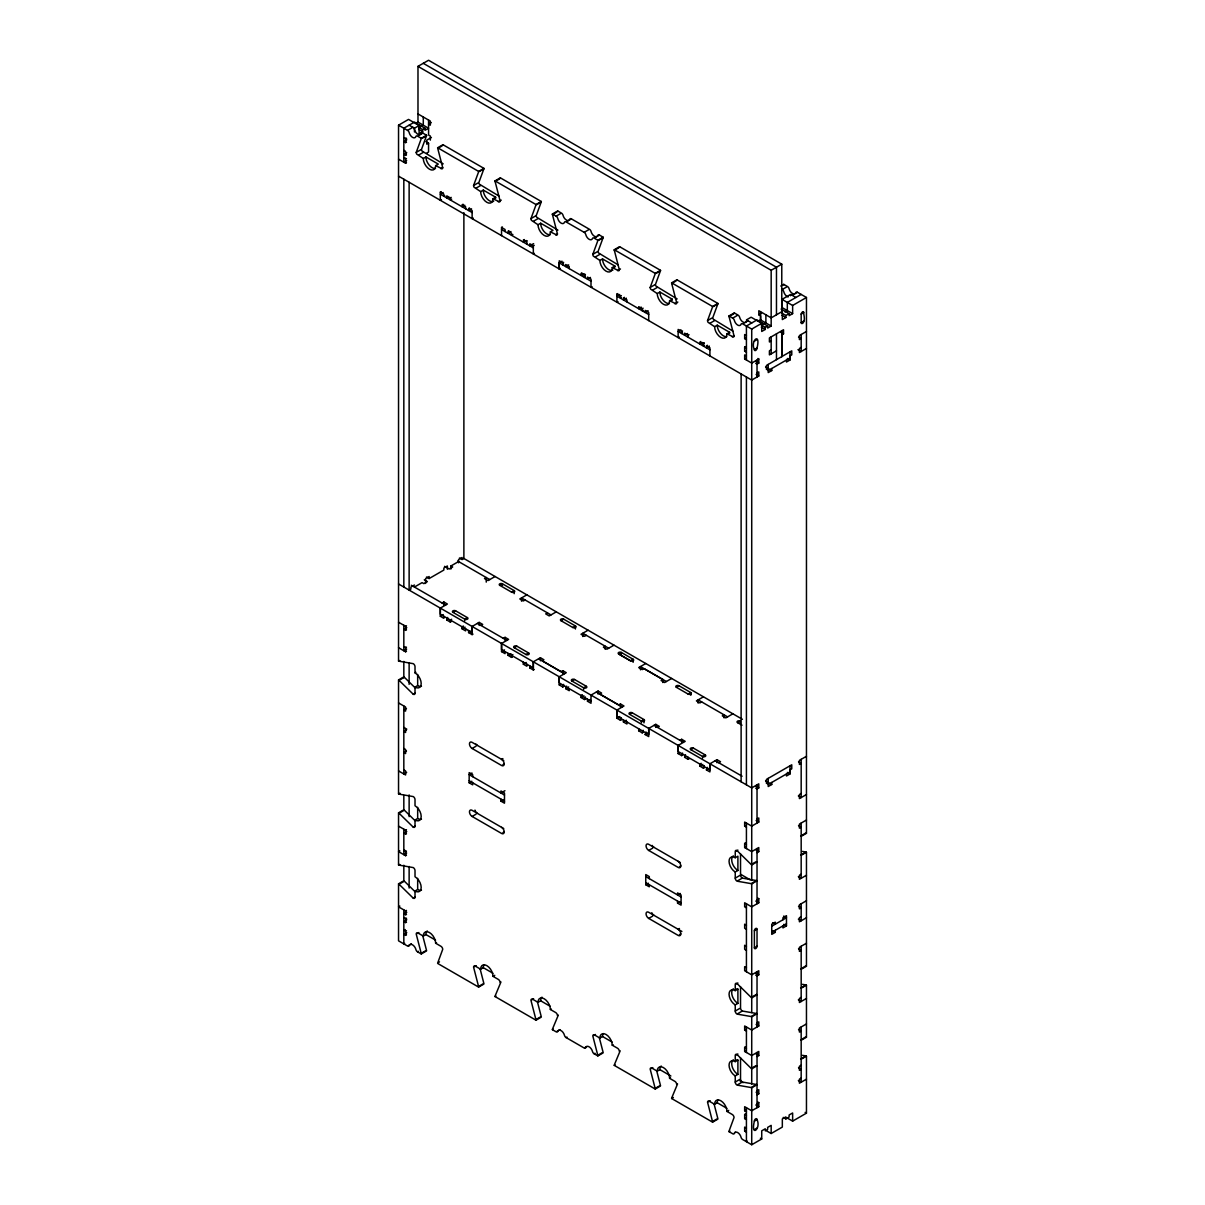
<?xml version="1.0" encoding="UTF-8"?>
<svg xmlns="http://www.w3.org/2000/svg" width="1205" height="1205" viewBox="0 0 1205 1205"><rect width="100%" height="100%" fill="white"/><g stroke="black" fill="none" stroke-linecap="round" stroke-linejoin="round"><path stroke-width="1.5" d="M443.862 616.267L443.862 618.316L440.322 616.267L440.322 608.118L447.386 604.036L443.862 602.003L442.099 603.012M464.753 620.696L464.753 619.159L467.404 617.638A1.868 1.085 0 0 1 467.404 619.159A1.868 1.085 0 0 1 464.753 619.159L452.99 612.366A1.868 1.085 0 0 1 452.99 610.83A1.868 1.085 0 0 1 455.626 610.83L467.404 617.638M468.579 630.546L468.579 632.58L472.119 634.628L472.119 626.464L479.183 622.383L482.708 624.431L480.946 625.455M505.076 651.619L505.076 653.652L501.551 651.619L501.551 643.455L508.615 639.388L505.076 637.34L503.313 638.364M529.808 665.898L529.808 667.932L533.333 669.965L533.333 661.816L540.397 657.734L543.922 659.768L542.16 660.792L560.988 671.682L562.75 670.658L566.29 672.691L559.225 676.773L559.225 682.889L591.007 701.25M621.343 719.762L620.455 720.274L616.915 718.225L616.915 710.076L623.979 705.994L620.455 703.961L618.692 704.97L599.834 694.11L601.611 693.086L598.072 691.052L591.007 695.119L591.022 703.268L587.483 701.235L587.483 699.201M641.346 722.654L641.346 721.117L643.997 719.581L643.997 722.849M657.538 727.398L659.301 726.389L655.776 724.341L648.712 728.423L648.712 736.586L645.172 734.538L646.061 731.992M682.557 755.098L681.668 755.61L678.144 753.577L678.144 745.413L685.208 741.346L681.668 739.298L679.906 740.322M702.575 757.99L702.575 756.469L705.226 754.933A1.868 1.085 0 0 1 705.226 756.469A1.868 1.085 0 0 1 702.575 756.469L690.796 749.661A1.868 1.085 0 0 1 690.796 748.139A1.868 1.085 0 0 1 693.447 748.139L705.226 754.933M718.752 762.75L720.53 761.726L716.99 759.692L709.926 763.774L709.926 771.923L706.401 769.89L707.275 767.344M781.774 311.749L781.774 264.166L771.17 270.281L771.17 326.013L767.645 328.061L767.645 326.013L757.026 319.912L746.422 326.028L746.422 360.024M776.472 314.806L776.472 267.224L423.286 63.308M406.477 140.051L406.703 139.208M423.286 158.503L425.937 156.966L438.304 164.106L435.653 165.642A8.751 5.046 60 0 1 429.462 169.212A8.751 5.046 60 0 1 423.286 158.488L416.734 154.119A2.5 1.446 60 0 1 416.222 152.387L421.193 138.846A2.5 1.446 60 0 0 421.268 138.304L426.57 135.246L422.85 133.092A2.5 1.446 60 0 0 421.178 133.499A5.001 2.892 60 0 1 420.681 134.282M426.57 135.246A2.5 1.446 60 0 1 426.495 135.788L421.524 149.33A2.5 1.446 60 0 0 422.036 151.062L443.184 163.865M480.644 191.625L483.295 190.089L495.662 197.228L493.011 198.75A8.751 5.046 60 0 1 486.835 202.32A8.751 5.046 60 0 1 480.644 191.61L474.107 187.242A2.5 1.446 60 0 1 473.58 185.495L478.566 171.969A2.5 1.446 60 0 0 478.641 171.426L483.928 168.369L442.958 144.705L437.671 147.763A2.5 1.446 60 0 0 437.731 148.396L442.717 167.676A2.5 1.446 60 0 1 442.19 168.821L435.653 165.642M483.928 168.369A2.5 1.446 60 0 1 483.853 168.911L478.882 182.437A2.5 1.446 60 0 0 479.394 184.184L499.021 196.099M538.017 224.732L540.668 223.211L553.02 230.351L550.369 231.872A8.736 5.046 60 0 1 544.193 235.442A8.736 5.046 60 0 1 538.017 224.732L531.465 220.364A2.5 1.446 60 0 1 530.953 218.617L535.924 205.076A2.5 1.446 60 0 0 535.999 204.549L541.301 201.491L500.331 177.828L495.029 180.886A2.5 1.446 60 0 0 495.104 181.518L500.075 200.798A2.5 1.446 60 0 1 499.563 201.943L493.011 198.75M541.301 201.491A2.5 1.446 60 0 1 541.226 202.018L536.24 215.559A2.5 1.446 60 0 0 536.767 217.307L557.915 230.11M599.879 260.461L602.53 258.924L614.896 266.064L612.245 267.6A8.751 5.046 60 0 1 606.055 271.17A8.751 5.046 60 0 1 599.879 260.446L593.327 256.078A2.5 1.446 60 0 1 592.815 254.345L597.785 240.804A2.5 1.446 60 0 0 597.861 240.262L603.163 237.204L599.442 235.05A2.5 1.446 60 0 0 598.026 235.05L597.77 235.457A5.001 2.892 60 0 1 594.442 236.24A5.001 2.892 60 0 1 591.113 231.601A2.5 1.446 60 0 0 589.441 229.281L571.396 218.873A2.5 1.446 60 0 0 569.98 218.873L569.739 219.265A5.001 2.892 60 0 1 566.41 220.063A5.001 2.892 60 0 1 563.081 215.424A2.5 1.446 60 0 0 561.41 213.104L557.689 210.95L552.387 214.008A2.5 1.446 60 0 0 552.462 214.626L557.433 233.921A2.5 1.446 60 0 1 556.921 235.05L550.369 231.872M603.163 237.204A2.5 1.446 60 0 1 603.087 237.747L598.117 251.288A2.5 1.446 60 0 0 598.629 253.02L618.24 264.949M657.237 293.583L659.888 292.047L672.254 299.186L669.603 300.708A8.751 5.046 60 0 1 663.428 304.278A8.751 5.046 60 0 1 657.237 293.568L650.7 289.2A2.5 1.446 60 0 1 650.173 287.453L655.159 273.927A2.5 1.446 60 0 0 655.234 273.384L660.521 270.327L619.551 246.663L614.264 249.721A2.5 1.446 60 0 0 614.339 250.354L619.31 269.634A2.5 1.446 60 0 1 618.783 270.779L612.245 267.6M660.521 270.327A2.5 1.446 60 0 1 660.445 270.854L655.475 284.395A2.5 1.446 60 0 0 656.002 286.142L677.135 298.945M714.61 326.691L717.261 325.169L729.612 332.309L726.976 333.83A8.751 5.046 60 0 1 720.786 337.4A8.751 5.046 60 0 1 714.61 326.691L708.058 322.322A2.5 1.446 60 0 1 707.546 320.575L712.517 307.034A2.5 1.446 60 0 0 712.592 306.492L717.894 303.434L676.924 279.786L671.622 282.844A2.5 1.446 60 0 0 671.697 283.476L676.668 302.756A2.5 1.446 60 0 1 676.156 303.901L669.603 300.708M717.894 303.434A2.5 1.446 60 0 1 717.819 303.976L712.848 317.518A2.5 1.446 60 0 0 713.36 319.265L732.971 331.179M500.964 981.955L495.104 996.008A2.5 1.446 60 0 0 495.029 996.55L535.999 1020.198L541.301 1017.14A2.5 1.446 60 0 0 541.226 1016.523L537.49 1002.063M558.322 1015.077L552.462 1029.13A2.5 1.446 60 0 0 552.387 1029.673L556.123 1031.811A2.5 1.446 60 0 0 557.538 1031.811L558.277 1030.637A5.001 2.877 60 0 1 563.94 1033.905L564.693 1035.954A2.5 1.446 60 0 0 566.109 1037.58L584.154 1048.004A2.5 1.446 60 0 0 585.57 1048.004L586.308 1046.814A5.001 2.877 60 0 1 591.971 1050.082L592.724 1052.131A2.5 1.446 60 0 0 594.14 1053.773L597.861 1055.926L603.163 1052.869A2.5 1.446 60 0 0 603.087 1052.236L599.352 1037.776M620.183 1050.79L614.339 1064.843A2.5 1.446 60 0 0 614.264 1065.386L655.234 1089.034L660.521 1085.976A2.5 1.446 60 0 0 660.445 1085.359L656.725 1070.899M677.556 1083.913L671.697 1097.966A2.5 1.446 60 0 0 671.622 1098.508L712.592 1122.156L717.894 1119.099A2.5 1.446 60 0 0 717.819 1118.481L714.083 1104.006M802.5 311.839L801.189 313.631L801.174 322.639A1.868 1.085 -60 0 0 802.5 323.392A1.868 1.085 -60 0 0 803.825 321.102C805.633 319.295 802.244 308.57 803.825 312.607L801.174 314.144M414.46 122.097L425.019 128.242L425.019 130.276L428.558 128.242L417.984 122.097L417.984 66.365L428.573 60.25L781.774 264.166M414.987 687.709L404.338 677.255A2.5 1.446 60 0 0 403.826 676.864L398.539 679.936A2.5 1.446 60 0 1 399.036 680.313L413.255 694.261L415.017 693.237L415.017 687.121A8.736 5.046 60 0 0 421.193 683.551A8.736 5.046 60 0 0 415.017 672.842L415.017 666.726A2.5 1.446 60 0 0 413.255 663.669L399.036 661.199A2.5 1.446 60 0 1 398.539 661.003L398.539 125.184L408.54 119.4L419.114 125.531L419.114 133.695L422.639 131.646L422.639 129.613L418.662 127.323M413.842 122.458L403.826 128.242L403.826 162.223L406.657 160.596M415.635 123.467L417.984 122.097M398.539 125.184L407.561 130.381L411.974 127.835M409.128 125.184L414.46 128.227L419.114 125.531M419.732 127.218L423.286 125.169L423.286 117.006M431.224 122.609L428.573 124.145L430.351 125.169L430.351 121.087L417.984 113.948M403.826 137.747L406.477 138.259M422.639 129.613L425.019 128.242M406.477 140.307L403.826 141.828L406.477 142.341M418.421 135.638L422.85 133.092M422.081 138.334L426.495 135.788M431.42 137.46L426.781 140.126L426.781 144.208L428.558 143.184L428.558 152.026L426.781 153.05M406.778 152.704L403.826 154.406L406.477 154.918M404.714 157.629L403.826 158.141L406.477 158.653M416.222 152.387L420.635 149.842M418.873 154.933L423.286 152.387M398.539 159.165L405.603 163.247L406.477 162.735M439.207 147.552L442.16 145.85M440.94 168.7L442.717 167.676M441.392 199.669L440.322 200.286L440.322 192.137L441.211 191.625M479.439 171.456L483.853 168.911M443.139 192.544L440.307 194.171L472.104 212.532M444.735 195.692L443.862 196.204L443.862 194.171L440.322 192.137M447.688 197.394L446.799 197.906L446.799 195.873L450.339 197.906L451.212 197.394M473.58 185.51L477.993 182.949M451.664 199.187L450.339 199.94L450.339 197.906M476.231 188.055L480.644 185.51M495.104 181.518L499.518 178.958M464.753 205.212L462.102 206.748L462.991 204.187M471.532 208.781L468.579 210.483L469.468 207.938M498.313 201.822L501.25 200.12M473.173 218.03L472.119 218.632L472.119 210.483L468.579 208.45M536.812 204.579L541.226 202.018M501.536 235.638L501.551 227.474L502.425 226.962M510.965 231.556L508.028 233.258L508.902 230.697M530.953 218.617L535.366 216.072M533.604 221.163L538.017 218.617M512.878 234.523L511.553 235.291L511.553 233.258L508.028 231.209M552.462 214.626L556.876 212.08M552.387 214.008L556.123 216.162L560.536 213.601M525.982 240.563L523.332 242.085L524.205 239.539M566.983 221.419L571.396 218.873M533.634 243.621L529.808 245.82L529.808 243.787L533.333 245.82L534.222 245.323M555.671 234.93L557.433 233.921M534.387 253.366L533.333 253.984L533.333 245.82M556.123 216.162A2.5 1.446 60 0 1 557.779 218.482A5.001 2.892 60 0 0 561.108 223.121A5.001 2.892 60 0 0 564.437 222.322L564.693 221.931A2.5 1.446 60 0 1 566.109 221.931L584.154 232.339L588.567 229.794M595.029 237.596L599.442 235.05M560.295 268.323L559.24 268.941L559.21 262.841L562.027 261.199M598.674 240.292L603.087 237.747M559.24 268.941L559.24 260.777L562.765 262.826L563.654 262.313M563.654 264.347L562.765 264.859L562.765 262.826M568.655 264.859L565.702 266.561L565.702 264.513L569.242 266.561L569.242 268.594M592.815 254.345L597.228 251.785M595.466 256.891L599.879 254.345M614.339 250.354L618.752 247.808M583.657 273.866L581.021 275.388L581.894 272.842M581.021 273.354L584.546 275.388L585.434 274.891M585.434 276.924L584.546 277.436L584.546 275.388M590.435 277.436L587.483 279.138L587.483 277.09L591.022 279.138L590.992 287.302L592.077 286.685M617.547 270.658L620.485 268.956M617.984 301.627L616.915 302.244L616.915 294.08L617.804 293.583M656.032 273.415L660.445 270.854M619.731 294.502L616.915 296.129L648.697 314.49M616.915 294.08L620.455 296.129L621.343 295.617M621.343 297.65L620.455 298.162L620.455 296.129M626.344 298.162L623.392 299.864L624.28 297.319M650.188 287.453L654.601 284.907M652.824 290.013L657.237 287.453M671.697 283.476L676.11 280.916M641.346 307.17L638.695 308.706L638.695 306.657L642.235 308.706L643.124 308.194M643.124 310.227L642.235 310.739L642.235 308.706M648.124 310.739L645.172 312.441L645.172 310.393L648.712 312.441L648.697 320.605M674.905 303.765L677.843 302.078M713.405 306.522L717.819 303.976M680.961 329.839L678.129 331.48L709.911 349.827M679.198 336.978L678.144 337.581L678.144 329.432L681.668 331.465L682.557 330.953M682.557 333.002L681.668 333.514L681.668 331.465M707.546 320.575L711.959 318.03M687.558 333.514L684.621 335.201L684.621 333.167L688.145 335.201L689.034 334.704M710.197 323.121L714.61 320.575M726.976 333.83L733.514 337.008A2.5 1.446 60 0 0 734.041 335.864L729.055 316.584A2.5 1.446 60 0 1 728.98 315.966L734.282 312.908L738.002 315.062A2.5 1.446 60 0 1 739.674 317.382A5.001 2.892 60 0 0 744.042 322.443M780.78 286.052L783.732 284.35L787.452 286.504A2.5 1.446 60 0 1 789.124 288.823A5.001 2.892 60 0 0 794.487 293.9M729.055 316.584L733.468 314.038M728.98 315.966L732.715 318.12L737.129 315.559M786.579 287.016L782.15 289.562A2.5 1.446 60 0 1 783.822 291.881A5.001 2.892 60 0 0 788.191 296.942M702.575 342.521L699.924 344.043L700.798 341.497M699.924 342.009L703.449 344.043L704.338 343.53M800.662 835.984A2.5 1.446 60 0 0 801.174 836.36L806.461 833.303L806.461 297.484L792.634 305.468L792.634 313.631L782.015 307.531L782.015 299.367L790.601 294.412L795.903 297.469M704.338 345.579L703.449 346.076L703.449 344.043M743.59 323.377L748.004 320.816A2.5 1.446 60 0 0 746.588 320.831L746.332 321.223A5.001 2.892 60 0 1 745.036 322.443M793.026 294.818L797.439 292.273L806.461 297.484M781.894 313.195L785.871 315.499L785.871 317.533L782.331 319.581L782.331 311.417L771.17 317.864L758.819 310.724L758.819 314.806L761.455 313.27M709.338 346.076L706.401 347.778L707.275 345.233M801.174 294.427L787.317 302.425L787.317 310.589M758.201 321.268L760.551 319.912L771.17 326.013M732.263 336.888L734.041 335.864M732.715 318.12A2.5 1.446 60 0 1 734.372 320.44A5.001 2.892 60 0 0 737.701 325.079A5.001 2.892 60 0 0 741.03 324.281L741.286 323.889A2.5 1.446 60 0 1 742.702 323.874L751.724 329.086L761.726 323.317L761.726 331.465L765.265 329.432L765.265 327.383L761.289 325.094M762.343 325.004L762.343 322.955L762.313 325.019L765.883 322.955L765.883 314.806M784.952 311.944L787.332 310.574M746.422 335.547L744.66 334.523L744.66 338.605L745.549 338.093M765.265 327.383L767.645 326.013M785.871 315.499L789.109 313.631L789.109 315.665L792.634 313.631M754.375 341.151L757.026 339.629M746.422 352.206L744.66 351.182L744.66 347.1L745.549 346.588M744.66 351.182L745.549 350.67M754.375 349.646L757.026 348.125C761.063 331.39 749.992 340.548 754.375 349.646A1.868 1.085 -60 0 0 755.701 350.414A1.868 1.085 -60 0 0 757.026 348.125L756.138 348.637M801.174 322.639L803.825 321.102L802.937 321.615M771.17 340.97L769.408 341.994L769.408 337.912L783.536 329.748L783.536 333.83L781.774 334.854L781.774 356.605L781.774 330.773M746.422 355.942L744.66 354.918L744.66 359L745.549 358.488M771.17 349.812L769.408 350.821L769.408 354.903L776.472 350.821M755.701 363.338L757.026 364.091L758.788 363.082L758.788 359L751.724 363.082L744.66 359M806.461 331.465L799.397 335.547L799.397 339.629L801.174 338.605L798.523 337.084M757.026 372.932L758.788 371.908L758.788 375.99L751.724 380.072L398.539 176.156M801.174 347.447L799.397 348.456L799.397 352.538L806.461 348.456M789.998 355.927L791.76 354.918L791.76 350.836L766.455 365.446L766.455 369.528L768.218 368.504L765.567 366.983M768.188 370.568L789.968 357.99M771.742 368.504L771.742 370.553L768.218 372.586L768.188 364.437M789.968 351.875L789.998 360.009L786.473 362.042L786.473 360.009M414.43 585.012L410.89 587.046L410.89 589.079L409.128 590.104L409.128 182.271M414.43 587.046L422.081 582.633L423.844 583.642L427.383 581.608L424.281 579.816M426.495 577.014L429.146 578.551L443.862 570.055L443.862 568.007L447.386 565.973L447.386 569.242M450.926 569.031L450.926 565.973L458.578 561.56M459.451 557.99L462.102 559.512L463.88 558.502L463.88 212.683M398.539 622.217L405.603 626.299L406.477 625.787M406.778 627.654L403.826 629.356L406.477 629.869M495.074 576.517L488.01 580.584L484.47 578.551L486.248 577.526L486.248 582.12M440.322 616.267L443.274 614.58M452.99 612.366L455.626 610.83M502.425 585.344L502.425 583.823A1.868 1.085 0 0 0 499.774 583.823A1.868 1.085 0 0 0 499.774 585.344L502.425 583.823L514.204 590.616L514.204 593.673M447.688 617.457L446.799 620.018L450.339 622.051L451.212 621.539M446.799 620.018L447.688 619.506M451.664 619.25L450.339 620.018L450.339 622.051M403.826 646.693L406.477 647.206M406.657 649.134L403.826 650.775L403.826 625.274M398.539 647.703L405.603 651.785L406.477 651.272M511.553 592.137L514.204 590.616A1.868 1.085 0 0 1 514.204 592.137A1.868 1.085 0 0 1 511.553 592.137L499.774 585.344M398.539 661.003L399.412 660.491M399.036 661.199L399.924 660.702M463.428 626.043L462.102 626.811L462.102 628.844L465.642 630.893L465.642 628.844M462.102 628.844L465.055 627.142M526.856 594.863L519.792 598.945L523.332 600.979L525.094 599.954M468.579 632.58L471.532 630.893M472.119 634.628L472.993 634.116M399.924 679.801L404.338 677.255M415.017 672.842L415.891 672.33M415.017 687.121L417.668 685.585A8.736 5.046 60 0 0 421.464 686.278M547.462 612.878L545.699 613.887L549.224 615.936L556.288 611.854M501.551 651.619L504.488 649.917M406.477 708.54L403.826 710.076L405.603 711.101L405.603 707.019L398.539 702.937M514.204 647.703L516.855 646.181L528.618 652.974A1.868 1.085 0 0 1 528.618 654.511A1.868 1.085 0 0 1 525.982 654.511L514.204 647.703A1.868 1.085 0 0 1 514.204 646.181A1.868 1.085 0 0 1 516.855 646.181M563.654 619.159A1.868 1.085 0 0 0 561.003 619.159A1.868 1.085 0 0 0 561.003 620.696L563.654 619.159L575.418 625.952L575.418 629.01M508.028 653.321L508.028 655.354L510.965 653.652M512.878 654.586L511.553 655.354L511.553 657.388L512.441 656.891M525.982 654.511L528.618 652.974M572.767 627.489L575.418 625.952A1.868 1.085 0 0 1 575.418 627.489A1.868 1.085 0 0 1 572.767 627.489L561.003 620.696M523.332 662.148L523.332 664.196L526.269 662.494M588.085 630.2L581.021 634.282L584.546 636.33L586.308 635.306M529.808 667.932L530.682 667.419M533.333 669.965L534.222 669.453M406.477 751.031L403.826 752.553L405.603 753.577L405.603 749.495L403.826 748.471M613.993 645.157L606.928 649.224L603.389 647.19L605.166 646.166L605.166 649.224M406.657 772.33L403.826 773.972L403.826 705.994M559.24 676.773L559.24 684.922L560.114 684.41M563.654 684.41L562.765 686.955L563.654 686.458M571.893 681.021L574.544 679.484L586.308 686.278A1.868 1.085 0 0 1 586.293 687.814A1.868 1.085 0 0 1 583.657 687.814L571.878 681.021A1.868 1.085 0 0 1 571.878 679.5A1.868 1.085 0 0 1 574.529 679.5M566.591 686.112L565.702 688.658L569.242 690.706L569.242 688.658M565.702 688.658L568.655 686.955M503.75 760.626L472.119 742.355A3.751 2.169 60 0 0 469.468 743.892A3.751 2.169 60 0 0 472.119 748.471L476.08 746.181M398.539 679.936L398.539 793.914L399.864 793.146M398.539 793.914A2.5 1.446 60 0 0 399.036 794.125L399.924 793.613M586.308 686.278L583.657 687.814L583.657 689.335M582.331 694.698L581.021 695.466L581.021 697.499L584.546 699.533L585.434 699.02M581.021 697.499L583.958 695.797M585.434 696.987L584.546 699.533M645.775 663.503L638.71 667.585L642.25 669.619L644.012 668.609L662.84 679.484L662.84 682.542M587.483 701.235L590.435 699.533M414.987 891.625L404.338 881.156A2.5 1.446 60 0 0 403.826 880.78L398.539 883.837A2.5 1.446 60 0 1 399.036 884.229L413.255 898.177L415.017 897.153L415.017 891.037A8.736 5.046 60 0 0 421.193 887.467A8.736 5.046 60 0 0 415.017 876.758L415.017 870.643A2.5 1.446 60 0 0 413.255 867.585L399.036 865.115A2.5 1.446 60 0 1 398.539 864.919L398.539 812.848L403.826 809.79A2.5 1.446 60 0 1 404.338 810.167L414.987 820.62M399.924 812.712L404.338 810.167M471.999 773.023L469.167 774.649L504.488 795.044M502.877 758.593L501.551 759.346A3.751 2.169 60 0 1 504.202 763.94L502.877 764.708M472.706 776.683L472.706 774.649L469.167 772.601L469.167 782.798L471.818 781.277M398.539 812.848A2.5 1.446 60 0 1 399.036 813.224L413.255 827.172L415.017 826.148L415.017 820.033L417.668 818.511A8.736 5.046 60 0 0 421.464 819.189M662.84 679.484L661.078 680.509L664.603 682.542L671.667 678.46M398.539 826.133L405.603 830.215L406.477 829.703M406.778 831.571L403.826 833.273L406.477 833.785M616.915 718.225L619.867 716.523M621.343 717.713L620.455 720.274M629.582 714.324L632.233 712.788L643.997 719.581A1.868 1.085 0 0 1 643.997 721.117A1.868 1.085 0 0 1 641.346 721.117L629.582 714.324A1.868 1.085 0 0 1 629.582 712.788A1.868 1.085 0 0 1 632.233 712.788M679.018 685.765A1.868 1.085 0 0 0 676.382 685.765A1.868 1.085 0 0 0 676.382 687.302L679.018 685.765L690.796 692.574L690.796 695.285M399.864 850.866L398.539 851.619L405.603 855.701L406.477 855.189M623.392 719.927L623.392 721.961L626.344 720.274M504.925 790.706L500.964 792.995L500.964 790.962L504.488 792.995L504.488 803.193L500.964 801.159L500.964 799.111M404.714 850.097L403.826 850.61L406.477 851.122M406.657 853.05L403.826 854.676L403.826 829.191M503.75 828.588L472.119 810.332A3.751 2.169 60 0 0 469.468 811.854A3.751 2.169 60 0 0 472.119 816.448L476.08 814.158M500.964 801.159L503.6 799.623M688.145 694.095L690.796 692.574A1.868 1.085 0 0 1 690.796 694.095A1.868 1.085 0 0 1 688.145 694.095L676.382 687.302M398.539 864.919L399.412 864.407M399.036 865.115L399.924 864.618M638.695 728.769L638.695 730.802L639.584 730.29M643.124 730.29L642.235 732.836L643.124 732.339M703.449 696.821L696.385 700.903L699.924 702.937L701.687 701.913M645.172 734.538L648.124 732.836M399.924 883.717L404.338 881.156M502.877 832.67L504.202 831.917A3.751 2.169 60 0 0 501.551 827.323M415.017 891.037L417.668 889.501A8.736 5.046 60 0 0 421.464 890.194M399.864 906.085L398.539 906.853L405.603 910.935L406.477 910.423M732.881 713.812L725.817 717.894L722.292 715.845L724.054 714.836L724.054 717.894M678.144 753.577L679.018 753.065M406.778 912.29L403.826 913.992L406.477 914.505M682.557 753.065L681.668 755.61M690.796 749.661L693.447 748.139M740.247 721.117A1.868 1.085 0 0 0 737.596 721.117A1.868 1.085 0 0 0 737.596 722.654L740.247 721.117L740.247 722.654M685.494 754.767L684.621 757.312L688.145 759.346L689.034 758.849M684.621 757.312L685.494 756.8M403.826 917.728L406.477 918.24M406.703 919.31A1.868 1.085 -60 0 0 406.477 920.274L403.826 921.81L406.477 922.322M405.151 929.537L403.826 930.305L406.477 930.817M406.778 932.685L403.826 934.387L406.477 934.884M701.25 763.337L699.924 764.106L699.924 766.154L703.449 768.188L704.338 767.675M699.924 766.154L702.861 764.452M704.338 765.642L703.449 768.188M417.111 933.544L418.873 932.534M404.714 943.379L403.826 943.892L403.826 909.911M706.401 769.89L709.338 768.188M422.759 935.818L426.495 950.278A2.5 1.446 60 0 1 426.57 950.911L421.268 953.968A2.5 1.446 60 0 0 421.193 953.336L416.222 934.056A2.5 1.446 60 0 1 417.984 933.032L423.286 936.089L425.937 934.568A8.736 5.046 60 0 1 427.233 930.938M408.435 945.533L411.387 943.831M398.539 883.837L398.539 940.834L407.561 946.046A2.5 1.446 60 0 0 409.218 945.654A5.001 2.877 60 0 1 412.547 944.856A5.001 2.877 60 0 1 415.876 949.495A2.5 1.446 60 0 0 417.548 951.814L418.421 951.302M423.286 936.089A8.736 5.046 60 0 1 429.462 932.534A8.736 5.046 60 0 1 435.653 943.229L436.526 942.717M421.193 953.336L425.606 950.79M438.62 962.373L439.509 961.876M806.461 756.288L799.397 760.37L799.397 764.452L801.174 763.428L798.523 761.906M680.343 862.584L648.712 844.313A3.751 2.169 60 0 0 646.061 845.85A3.751 2.169 60 0 0 648.712 850.429L652.688 848.139M398.539 583.988L751.724 787.904L758.788 783.822L758.788 787.904L757.026 788.913L755.701 788.16M789.998 769.875L791.76 768.865L791.76 764.783L766.455 779.394L766.455 783.476L768.218 782.452L765.567 780.93M768.203 784.5L789.983 771.923M771.742 782.452L771.742 784.5L768.218 786.534L768.203 778.385M789.983 765.808L789.998 773.956L786.473 775.99L786.473 773.956M474.469 966.666L476.231 965.642M480.132 968.941L483.853 983.401A2.5 1.446 60 0 1 483.928 984.018L478.626 987.091A2.5 1.446 60 0 0 478.566 986.458L473.58 967.178A2.5 1.446 60 0 1 475.357 966.154L480.644 969.212L483.295 967.69A8.736 5.046 60 0 1 484.049 964.723M757.026 818.993L758.788 817.969L758.788 822.051L751.724 826.133L744.66 822.051L744.66 826.133L745.549 825.621M801.174 793.508L799.397 794.532L799.397 798.599L806.461 794.532M649.299 878.641L649.299 876.607L645.76 874.559L645.76 884.756L648.411 883.235M679.469 866.666L680.795 865.898A3.751 2.169 60 0 0 678.144 861.304M480.644 969.212A8.736 5.046 60 0 1 486.835 965.642A8.736 5.046 60 0 1 493.011 976.351L494.773 975.327M478.566 986.458L482.979 983.913M757.026 852.643L758.788 851.619L758.788 847.537L751.724 851.619L744.66 847.537L744.66 843.47L745.549 842.958M736.119 851.091L737.897 850.082M744.66 847.537L745.549 847.04M495.029 996.55L495.918 996.038M735.246 871.998A8.736 5.046 60 0 1 729.055 861.289A8.736 5.046 60 0 1 735.246 857.719L737.897 856.198L737.897 870.462L735.246 871.998L735.246 878.114A2.5 1.446 60 0 0 737.008 881.171L751.212 883.642A2.5 1.446 60 0 1 751.724 883.837L757.026 880.78A2.5 1.446 60 0 0 756.514 880.584L742.31 878.114L737.897 880.659M806.461 820.018L799.397 824.1L799.397 828.166L801.174 827.157L798.523 825.621M680.207 893.432L677.556 894.953L677.556 892.92L681.081 894.953L681.081 905.151L677.556 903.117L677.556 901.069M681.894 931.45L648.712 912.29A3.751 2.169 60 0 0 646.061 913.812A3.751 2.169 60 0 0 648.712 918.406L652.688 916.116M677.556 903.117L680.207 901.581M752.101 864.03L755.625 861.982M801.551 835.472L805.964 832.926A2.5 1.446 60 0 0 806.461 833.303M757.026 861.846L751.724 864.919A2.5 1.446 60 0 1 751.212 864.527L737.008 850.579A2.5 1.446 60 0 0 735.246 851.604L735.246 857.719M735.246 878.114L739.659 875.568M531.827 999.788L533.604 998.764M535.999 1020.198A2.5 1.446 60 0 0 535.924 1019.581L530.953 1000.301A2.5 1.446 60 0 1 532.715 999.276L538.017 1002.334L540.668 1000.798A8.736 5.046 60 0 1 541.964 997.168M751.212 883.642L755.625 881.081M805.076 852.538L800.662 855.083A2.5 1.446 60 0 1 801.174 855.294L806.461 852.236L806.461 966.229L801.174 969.287A2.5 1.446 60 0 1 800.662 968.91M679.469 928.513L678.144 929.281A3.751 2.169 60 0 1 680.795 933.875L679.469 934.628M538.017 1002.334A8.736 5.046 60 0 1 544.193 998.764A8.736 5.046 60 0 1 550.369 1009.474L551.257 1008.962M535.924 1019.581L540.337 1017.02M757.026 899.713L758.788 898.689L758.788 902.771L751.724 906.853L744.66 902.771L744.66 906.853L746.422 907.862M801.174 874.227L799.397 875.237L799.397 879.319L806.461 875.237M552.387 1029.673L553.276 1029.16M556.996 1031.314L559.948 1029.612M566.109 1037.58L566.983 1037.068M754.375 930.802L757.026 929.281L757.026 946.271A1.868 1.085 -60 0 1 755.701 948.561A1.868 1.085 -60 0 1 754.375 947.808L754.375 930.802A1.868 1.085 -60 0 1 755.701 928.513A1.868 1.085 -60 0 1 757.026 929.281M806.461 900.738L799.397 904.804L799.397 908.886L801.174 907.862L798.523 906.341M771.742 926.223L786.458 917.728L783.627 916.086M771.742 932.339L786.458 923.843M593.704 1035.502L595.466 1034.477M801.174 916.704L799.397 917.728L799.397 921.81L806.461 917.728M775.282 930.29L775.282 932.339L771.742 934.372L771.742 924.175L775.282 922.141L775.282 924.175L772.631 922.638M782.934 919.761L782.934 917.713L786.473 915.679L786.473 925.877L782.934 927.91L782.934 925.877M754.375 947.808L757.026 946.271M597.861 1055.926A2.5 1.446 60 0 0 597.785 1055.294L592.815 1036.014A2.5 1.446 60 0 1 594.577 1034.99L599.879 1038.047L602.53 1036.526A8.736 5.046 60 0 1 603.268 1033.559M585.028 1047.491L586.805 1046.467M594.14 1053.773L595.029 1053.26M599.879 1038.047A8.736 5.046 60 0 1 606.055 1034.477A8.736 5.046 60 0 1 612.245 1045.187L613.119 1044.675M597.785 1055.294L602.199 1052.748M736.119 984.018L737.897 982.994M806.461 943.214L799.397 947.296L799.397 951.378L801.174 950.353L798.523 948.817M746.422 967.69L744.66 966.666L744.66 970.748L751.724 974.815L758.788 970.748L758.788 974.815L757.026 975.839L755.701 975.071M735.246 1004.91A8.736 5.046 60 0 1 729.055 994.215A8.736 5.046 60 0 1 735.246 990.646L737.897 989.109L737.897 1003.388L735.246 1004.91L735.246 1011.025A2.5 1.446 60 0 0 737.008 1014.098L751.212 1016.553A2.5 1.446 60 0 1 751.724 1016.764L757.026 1013.706A2.5 1.446 60 0 0 756.514 1013.495L742.31 1011.025L737.897 1013.586M614.264 1065.386L615.137 1064.874M752.101 996.942L756.514 994.396M801.551 968.398L805.964 965.838A2.5 1.446 60 0 0 806.461 966.229M757.026 994.773L751.724 997.83A2.5 1.446 60 0 1 751.212 997.454L737.008 983.506A2.5 1.446 60 0 0 735.246 984.53L735.246 990.646M735.246 1011.025L739.659 1008.48M651.062 1068.624L652.824 1067.6M751.212 1016.553L755.625 1014.008M805.076 985.449L800.662 988.01A2.5 1.446 60 0 1 801.174 988.205L806.461 985.148L806.461 1037.219L801.174 1040.276A2.5 1.446 60 0 1 800.662 1039.9M655.234 1089.034A2.5 1.446 60 0 0 655.159 1088.416L650.188 1069.136A2.5 1.446 60 0 1 651.95 1068.112L657.237 1071.17L659.888 1069.648A8.736 5.046 60 0 1 661.199 1066.018M757.026 1022.909L758.788 1021.885L758.788 1025.967L751.724 1030.049L744.66 1025.967L744.66 1030.049L745.549 1029.537M801.174 997.424L799.397 998.448L799.397 1002.515L806.461 998.448M657.237 1071.17A8.736 5.046 60 0 1 663.428 1067.6A8.736 5.046 60 0 1 669.603 1078.309L670.492 1077.797M655.159 1088.416L659.572 1085.871M757.026 1056.559L758.788 1055.535L758.788 1051.453L751.724 1055.535L744.66 1051.453L744.66 1047.386L745.549 1046.874M736.119 1055.008L737.897 1053.998M744.66 1051.453L745.549 1050.956M735.246 1075.914A8.736 5.046 60 0 1 729.055 1065.205A8.736 5.046 60 0 1 735.246 1061.635L737.897 1060.114L737.897 1074.378L735.246 1075.914L735.246 1082.03A2.5 1.446 60 0 0 737.008 1085.087L751.212 1087.558A2.5 1.446 60 0 1 751.724 1087.754L757.026 1084.696A2.5 1.446 60 0 0 756.514 1084.485L742.31 1082.03L737.897 1084.575M671.622 1098.508L673.384 1097.484M806.461 1023.934L799.397 1028.016L799.397 1032.083L801.174 1031.073L798.523 1029.537M752.101 1067.946L755.625 1065.898M801.551 1039.388L805.964 1036.842A2.5 1.446 60 0 0 806.461 1037.219M757.026 1065.762L751.724 1068.82A2.5 1.446 60 0 1 751.212 1068.443L737.008 1054.496A2.5 1.446 60 0 0 735.246 1055.52L735.246 1061.635M735.246 1082.03L739.659 1079.484M708.435 1101.747L710.197 1100.722M712.592 1122.156A2.5 1.446 60 0 0 712.517 1121.539L707.546 1102.244A2.5 1.446 60 0 1 709.308 1101.234L714.61 1104.292L717.261 1102.756A8.736 5.046 60 0 1 717.999 1099.788M751.212 1087.558L755.625 1084.997M805.076 1056.454L800.662 1058.999A2.5 1.446 60 0 1 801.174 1059.21L806.461 1056.152L806.461 1113.149L792.634 1121.132L787.332 1118.074M757.026 1090.706L758.788 1089.697L758.788 1093.779L757.026 1094.788M801.174 1065.22L799.397 1066.244L799.397 1070.326L801.174 1069.302L798.523 1067.766M714.61 1104.292A8.736 5.046 60 0 1 720.786 1100.722A8.736 5.046 60 0 1 726.976 1111.432L728.739 1110.408M712.517 1121.539L716.93 1118.978M757.9 1102.093L758.788 1102.605L758.788 1106.687L751.724 1110.769L744.66 1106.687L744.66 1110.769L745.549 1110.257M757.026 1103.629L758.788 1102.605M801.174 1078.144L799.397 1079.153L799.397 1083.235L806.461 1079.153M746.422 1119.596L744.66 1118.586L744.66 1114.505L745.549 1113.992M744.66 1118.586L745.549 1118.074M765.883 1130.456L771.17 1133.513L771.17 1125.365L767.645 1127.398L767.645 1129.447L765.265 1130.817L765.265 1128.784L761.726 1130.817L761.726 1138.966L751.724 1144.75L742.702 1139.538A2.5 1.446 60 0 1 741.03 1137.219A5.001 2.877 60 0 0 737.701 1132.58A5.001 2.877 60 0 0 734.372 1133.378A2.5 1.446 60 0 1 732.715 1133.769L728.98 1131.631L729.869 1131.118M734.478 1132.76L735.366 1132.248M754.375 1121.132L757.026 1119.596C761.409 1128.708 750.338 1137.866 754.375 1121.132A1.868 1.085 -60 0 1 755.701 1118.842A1.868 1.085 -60 0 1 757.026 1119.596M746.422 1128.091L744.66 1127.082L744.66 1131.149L745.549 1130.651M754.375 1129.627L757.026 1128.091M747.311 1141.18L746.422 1141.692L746.422 1107.711M783.22 1117.397L785.871 1118.918L789.109 1117.05L789.109 1115.017L792.634 1112.968L792.634 1121.132M771.17 1133.513L782.331 1127.082L782.331 1118.918L785.871 1116.884L785.871 1118.918M802.41 851.408L805.964 852.025A2.5 1.446 60 0 1 806.461 852.236M399.036 794.125L413.255 796.58A2.5 1.446 60 0 1 415.017 799.638L415.017 805.753A8.736 5.046 60 0 1 421.193 816.463A8.736 5.046 60 0 1 415.017 820.033M802.41 984.334L805.964 984.952A2.5 1.446 60 0 1 806.461 985.148M802.41 1055.324L805.964 1055.941A2.5 1.446 60 0 1 806.461 1056.152M417.984 66.365L771.17 270.281M782.015 299.367L792.634 305.468M781.126 309.052L789.109 313.631M781.894 315.243L785.871 317.533M758.819 314.806L760.581 315.815L760.581 321.253M780.885 332.309L783.536 333.83M761.726 323.317L751.107 317.216L746.452 319.897L751.754 322.955M418.662 129.357L422.639 131.646M761.289 327.142L765.265 329.432M797.951 349.661L801.174 351.529L801.174 334.523M421.268 138.304L417.548 136.15A2.5 1.446 60 0 0 415.876 136.557A5.001 2.892 60 0 1 412.547 137.355A5.001 2.892 60 0 1 409.218 132.701A2.5 1.446 60 0 0 407.561 130.381M437.671 147.763L478.626 171.426M495.029 180.886L535.999 204.549M597.861 240.262L594.14 238.108A2.5 1.446 60 0 0 592.724 238.108L592.468 238.515A5.001 2.892 60 0 1 589.14 239.298A5.001 2.892 60 0 1 585.811 234.659A2.5 1.446 60 0 0 584.154 232.339M614.264 249.721L655.234 273.384M671.622 282.844L712.592 306.492M425.907 141.663L428.558 143.184M787.347 358.488L789.998 360.009M744.66 338.605L746.422 339.629M403.826 150.324L405.603 151.348L405.603 155.43M744.66 347.1L746.422 348.125M757.9 358.488L758.788 359M755.836 361.38L758.788 363.082M769.106 369.016L771.742 370.553M462.102 204.699L465.642 206.748L465.642 208.781M501.551 227.474L505.076 229.507L505.076 231.556M523.332 240.051L526.856 242.085L526.856 244.133M623.392 297.831L626.931 299.864L626.931 301.898M706.401 345.745L709.926 347.778L709.911 355.942M756.138 374.454L758.788 375.99M501.536 229.522L533.318 247.869M559.21 262.841L590.992 281.187M463.729 558.412L742.416 719.31M457.629 561.003L489.772 579.575M550.986 614.912L521.554 597.921L521.554 601.19M608.676 648.215L582.783 633.273L582.783 636.526M666.365 681.518L640.473 666.576L640.473 669.829M727.594 716.87L698.162 699.879L698.162 703.133M737.596 722.654L742.009 725.199M450.926 565.973L452.688 566.998L449.164 569.031L444.525 566.35M787.347 772.435L789.998 773.956M798.343 795.948L801.174 797.59L801.174 759.346M769.106 782.964L771.742 784.5M411.297 585.238L445.624 605.061M477.406 623.407L506.838 640.397M538.635 658.758L564.527 673.7M596.324 692.062L622.217 707.019M654.014 725.365L683.446 742.355M715.228 760.717L742.099 776.216M755.836 786.202L758.788 787.904M508.028 655.354L511.553 657.388M523.332 664.196L526.856 666.229L526.856 664.196M559.24 684.922L562.765 686.955M623.392 721.961L626.931 724.009L626.931 721.961M638.695 730.802L642.235 732.836M756.138 820.53L758.788 822.051M744.66 826.133L746.422 827.157M744.66 843.47L746.422 844.479M756.138 850.097L758.788 851.619M798.343 876.668L801.174 878.294L801.174 823.075M740.563 874.243L750.323 879.876M798.343 919.159L801.174 920.786L801.174 903.795M757.9 898.177L758.788 898.689M755.836 901.069L758.788 902.771M783.822 924.34L786.473 925.877M472.119 748.471L501.551 765.476A3.751 2.169 60 0 0 504.202 763.94M648.712 850.429L678.144 867.419A3.751 2.169 60 0 0 680.795 865.898M772.631 930.802L775.282 932.339M403.826 727.413L405.603 728.423L405.603 732.504L403.826 731.48L406.477 729.959A1.868 1.085 -60 0 1 406.703 728.995M746.422 925.199L744.66 924.175L744.66 928.257L746.422 929.281M645.76 876.607L681.081 896.987M469.167 780.765L504.488 801.159M645.76 882.723L681.081 903.117M469.167 782.798L472.706 784.847L472.706 782.798M645.76 884.756L649.299 886.805L649.299 884.756M746.422 946.271L744.66 945.247L744.66 949.329L746.422 950.353M403.826 769.89L405.603 770.914L405.603 774.981L398.539 770.914M755.836 973.128L758.788 974.815M798.343 999.864L801.174 1001.506L801.174 946.271M472.119 816.448L501.551 833.438A3.751 2.169 60 0 0 504.202 831.917M648.712 918.406L678.144 935.396A3.751 2.169 60 0 0 680.795 933.875M756.138 1024.446L758.788 1025.967M744.66 1030.049L746.422 1031.073M744.66 1047.386L746.422 1048.395M756.138 1054.014L758.788 1055.535M798.343 1080.584L801.174 1082.211L801.174 1026.991M805.136 1112.381L806.461 1113.149M739.975 1080.87L743.124 1082.692M756.138 1092.242L758.788 1093.779M755.836 1104.985L758.788 1106.687M744.66 1110.769L746.422 1111.778M744.66 1114.505L746.422 1115.529M425.937 934.568L435.547 940.111M483.295 967.69L492.92 973.233M540.668 1000.798L550.278 1006.356M602.53 1036.526L612.14 1042.069M659.888 1069.648L670.884 1075.99M717.261 1102.756L726.871 1108.314M435.653 943.229L440.94 946.287A2.5 1.446 60 0 1 442.717 949.344L437.731 962.885A2.5 1.446 60 0 0 437.656 963.428L478.626 987.091M493.011 976.351L498.313 979.409A2.5 1.446 60 0 1 500.075 982.467M550.369 1009.474L555.671 1012.531A2.5 1.446 60 0 1 557.433 1015.589M612.245 1045.187L617.547 1048.245A2.5 1.446 60 0 1 619.31 1051.302M669.603 1078.309L674.905 1081.367A2.5 1.446 60 0 1 676.668 1084.425M726.976 1111.432L732.263 1114.489A2.5 1.446 60 0 1 734.041 1117.547L729.055 1131.088A2.5 1.446 60 0 0 728.98 1131.631M760.4 1138.213L761.726 1138.966M744.66 1131.149L746.422 1132.173M417.548 951.814L421.268 953.968M776.472 333.83L776.472 359.662M771.17 336.888L771.17 353.878M760.551 311.764L760.551 319.912M757.026 360.024L757.026 377.014M757.026 784.847L757.026 823.075M757.026 848.561L757.026 903.795M757.026 971.757L757.026 1026.991M757.026 1052.477L757.026 1107.711M751.724 329.086L751.724 880.358M751.724 883.837L751.724 1012.607M751.724 1016.764L751.724 1084.063M751.724 1087.754L751.724 1144.75M746.422 377.014L746.422 784.847M746.422 823.075L746.422 848.561M746.422 903.795L746.422 971.757M746.422 1026.991L746.422 1052.477M741.12 373.957L741.12 781.774M740.533 853.848L740.533 875.056A2.5 1.446 60 0 0 742.31 878.114M740.533 986.759L740.533 1007.967A2.5 1.446 60 0 0 742.31 1011.025M740.533 1057.764L740.533 1078.972A2.5 1.446 60 0 0 742.31 1082.03M716.99 759.692L716.99 762.75M709.926 763.774L709.926 769.89L678.144 751.528L678.144 745.413M688.145 335.201L688.145 337.249M688.145 757.312L688.145 759.346M681.668 739.298L681.668 742.355M655.776 724.341L655.776 727.398M648.712 728.423L648.712 734.538L616.915 716.192L616.915 710.076M633.107 662.328L633.107 659.271L621.343 652.462A1.868 1.085 0 0 0 618.707 652.462A1.868 1.085 0 0 0 618.707 653.984L630.471 660.792A1.868 1.085 0 0 0 633.122 660.792A1.868 1.085 0 0 0 633.122 659.256L630.456 660.792L618.692 653.999L621.343 652.462L621.343 653.999M620.455 703.961L620.455 707.019M598.072 691.052L598.072 694.11M562.75 670.658L562.75 673.716M540.397 657.734L540.397 660.792M533.333 661.816L533.333 667.932L501.551 649.585L501.551 643.455M505.076 637.34L505.076 640.397M479.183 622.383L479.183 625.455M472.119 626.464L472.119 632.58L440.322 614.234L440.322 608.118M462.102 559.512L462.102 557.478L458.578 559.512L458.578 562.78M443.862 602.003L443.862 605.061M430.351 140.111L430.351 136.044L428.573 135.02L428.558 120.078M429.146 578.551L429.146 576.517L425.606 578.551L425.606 583.446M417.668 674.484L417.668 685.585M417.668 807.395L417.668 818.511M417.668 878.4L417.668 889.501M414.46 128.227L414.46 131.978M409.128 662.645L409.128 684.38M409.128 794.908L409.128 816.629M409.128 866.485L409.128 888.055M405.603 138.771L405.603 142.853M405.603 159.165L405.603 163.247M405.603 626.299L405.603 630.381M405.603 647.703L405.603 651.785M405.603 830.215L405.603 834.297M405.603 851.619L405.603 855.701M405.603 910.935L405.603 915.002M405.603 918.752L405.603 922.819M405.603 931.314L405.603 935.396M403.826 179.214L403.826 587.046M403.826 661.409L403.826 677.692M403.826 795.466L403.826 809.941M403.826 865.235L403.826 881.412M527.293 240.88A1.868 1.085 0 0 1 525.967 240.563M704.262 342.822A1.868 1.085 0 0 1 703.494 342.822M584.967 274.198A1.868 1.085 0 0 1 584.214 274.107M737.897 870.462A8.736 5.046 60 0 1 732.233 862.931A8.736 5.046 60 0 1 733.348 855.866M415.017 693.237A2.5 1.446 60 0 1 413.255 694.261M477.406 813.39A3.751 2.169 60 0 1 475.538 811.417M475.207 810.754A3.751 2.169 60 0 1 474.966 810.091M477.406 745.413A3.751 2.169 60 0 1 475.945 744.057M654.014 915.348A3.751 2.169 60 0 1 651.8 912.712M654.014 847.371A3.751 2.169 60 0 1 652.131 845.398M737.897 1074.378A8.736 5.046 60 0 1 732.233 1066.847A8.736 5.046 60 0 1 733.348 1059.782M736.873 1059.617A8.736 5.046 60 0 1 737.897 1060.114M415.017 897.153A2.5 1.446 60 0 1 413.255 898.177M415.017 826.148A2.5 1.446 60 0 1 413.255 827.172M737.897 1003.388A8.736 5.046 60 0 1 732.233 995.842A8.736 5.046 60 0 1 733.348 988.793M736.873 988.627A8.736 5.046 60 0 1 737.897 989.109M612.893 270.161A8.751 5.046 60 0 1 606.22 267.6A8.751 5.046 60 0 1 602.53 258.924M614.896 266.064A8.751 5.046 60 0 1 614.806 267.194M619.626 247.296A2.5 1.446 60 0 1 619.551 246.663M669.453 303.54A8.751 5.046 60 0 1 663.127 300.196A8.751 5.046 60 0 1 659.888 292.047M672.254 299.186A8.751 5.046 60 0 1 672.179 300.316M676.999 280.419A2.5 1.446 60 0 1 676.924 279.786M726.811 336.662A8.736 5.046 60 0 1 720.5 333.318A8.736 5.046 60 0 1 717.261 325.169M729.628 332.309A8.736 5.046 60 0 1 729.537 333.424M734.357 313.526A2.5 1.446 60 0 1 734.282 312.908M412.848 127.323A2.5 1.446 60 0 1 414.52 129.643A5.001 2.892 60 0 0 419.882 134.719M435.502 168.459A8.751 5.046 60 0 1 429.176 165.115A8.751 5.046 60 0 1 425.937 156.966M443.033 145.338A2.5 1.446 60 0 1 442.958 144.705M493.658 201.325A8.751 5.046 60 0 1 487.001 198.765A8.751 5.046 60 0 1 483.295 190.089M495.662 197.228A8.751 5.046 60 0 1 495.571 198.358M500.406 178.461A2.5 1.446 60 0 1 500.331 177.828M550.218 234.704A8.736 5.046 60 0 1 543.907 231.36A8.736 5.046 60 0 1 540.653 223.211M557.734 211.417A2.5 1.446 60 0 1 557.689 210.95M790.48 295.737A2.5 1.446 60 0 1 792.152 295.33M797.439 292.273A2.5 1.446 60 0 0 795.782 292.679A5.001 2.892 60 0 1 795.285 293.463M783.807 284.983A2.5 1.446 60 0 1 783.732 284.35"/></g></svg>
